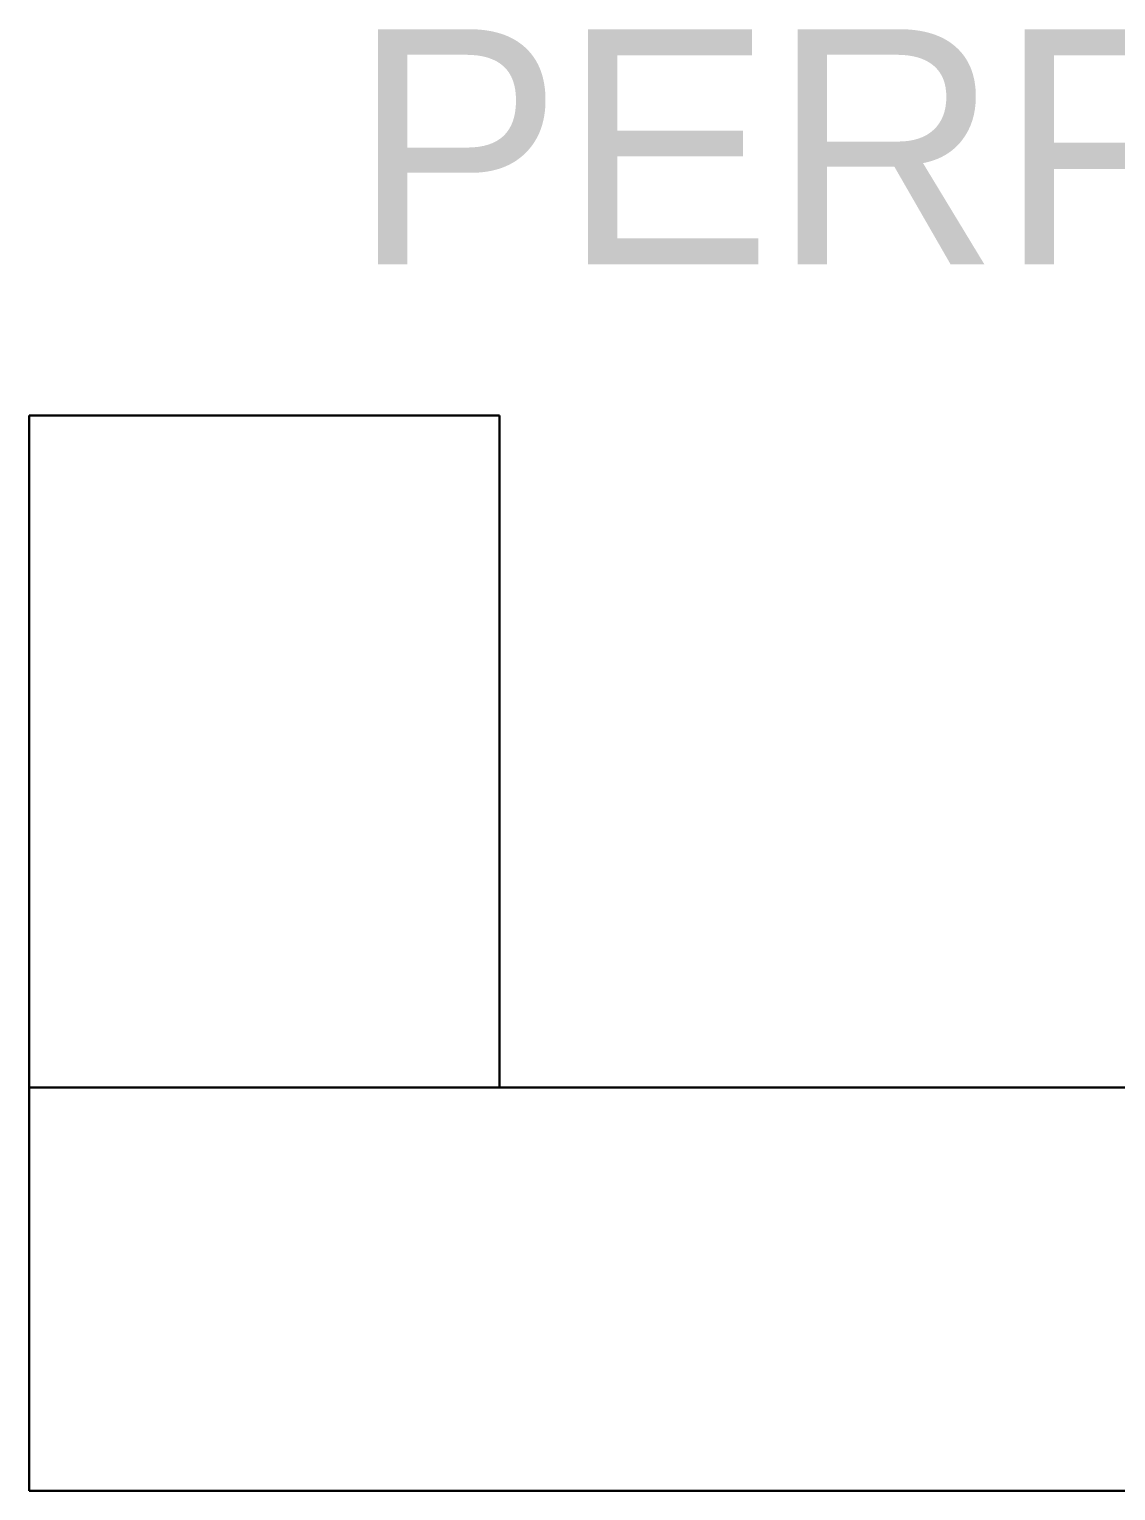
# Model space of a CAD drawing. Extents: x 0 to 297, y 0 to 210.
# Drawn here: x 138.04 to 154.21, y 136.72 to 158.47 of the extents above; entities that cross this region are included whole.
import ezdxf
from ezdxf.enums import TextEntityAlignment as Align

# ---------------------------------------------------------------- set-up
doc = ezdxf.new("R2010")
doc.units = 0
doc.layers.add('TEXTO', color=7, linetype='CONTINUOUS')
doc.layers.add('VISIBLE', color=7, linetype='CONTINUOUS')

msp = doc.modelspace()

# ---------------------------------------------------------------- linework, layer by layer
at = {"layer": 'VISIBLE'}
for p, q in [((138.0442, 152.7206), (145.0442, 152.7206)), ((138.0442, 148.9996), (138.0442, 152.7206)), ((138.0442, 152.7206), (138.0442, 150.4416)), ((145.0442, 152.7206), (138.0442, 152.7206)), ((138.0442, 152.7206), (138.0442, 152.7206)), ((145.0442, 152.7206), (145.0442, 148.9996)), ((145.0442, 150.4416), (145.0442, 152.7206)), ((145.0442, 152.7206), (145.0442, 152.7206)), ((145.0442, 152.7206), (145.0442, 152.7206)), ((145.0442, 152.7206), (145.0442, 152.7206)), ((145.0442, 152.7206), (145.0442, 152.7206)), ((138.0442, 150.4416), (138.0442, 149.6966)), ((145.0442, 149.6966), (145.0442, 150.4416)), ((138.0442, 149.81), (138.0442, 148.6873)), ((138.0442, 149.7866), (138.0442, 149.0507)), ((138.0442, 149.7641), (138.0442, 149.34)), ((138.0442, 149.7422), (138.0442, 149.5502)), ((138.0442, 149.7206), (138.0442, 149.6778)), ((138.0442, 149.7206), (138.0442, 149.6793)), ((138.0442, 149.7191), (138.0442, 149.7206)), ((138.0442, 149.6778), (138.0442, 149.7191)), ((138.0442, 149.6966), (138.0442, 147.7312)), ((138.0442, 149.6793), (138.0442, 149.6778)), ((138.0442, 149.6778), (138.0442, 149.5548)), ((138.0442, 149.6732), (138.0442, 149.6778)), ((138.0442, 149.5502), (138.0442, 149.6732)), ((145.0442, 149.0507), (145.0442, 149.7866)), ((145.0442, 149.34), (145.0442, 149.7641)), ((145.0442, 149.5502), (145.0442, 149.7422)), ((145.0442, 149.6778), (145.0442, 149.7206)), ((145.0442, 149.69), (145.0442, 149.7206)), ((145.0442, 149.7206), (145.0442, 149.7084)), ((145.0442, 149.7084), (145.0442, 149.6778)), ((145.0442, 148.4129), (145.0442, 149.6966)), ((145.0442, 149.6966), (145.0442, 147.7312)), ((145.0442, 149.6778), (145.0442, 149.69)), ((145.0442, 149.5867), (145.0442, 149.6778)), ((145.0442, 149.6778), (145.0442, 149.6413)), ((145.0442, 149.6413), (145.0442, 149.5502)), ((138.0442, 149.5548), (138.0442, 149.5502)), ((138.0442, 149.5502), (138.0442, 149.3475)), ((138.0442, 149.5427), (138.0442, 149.5502)), ((138.0442, 149.34), (138.0442, 149.5427)), ((145.0442, 149.5502), (145.0442, 149.5867)), ((145.0442, 149.4), (145.0442, 149.5502)), ((145.0442, 149.5502), (145.0442, 149.4901)), ((145.0442, 149.4901), (145.0442, 149.34)), ((138.0442, 149.3475), (138.0442, 149.34)), ((138.0442, 149.34), (138.0442, 149.061)), ((138.0442, 149.3296), (138.0442, 149.34)), ((138.0442, 149.0507), (138.0442, 149.3296)), ((145.0442, 149.34), (145.0442, 149.4)), ((145.0442, 149.1334), (145.0442, 149.34)), ((145.0442, 149.34), (145.0442, 149.2573)), ((145.0442, 149.2573), (145.0442, 149.0507)), ((138.0442, 149.061), (138.0442, 149.0507)), ((138.0442, 149.0507), (138.0442, 148.7003)), ((138.0442, 149.0377), (138.0442, 149.0507)), ((138.0442, 148.6873), (138.0442, 149.0377)), ((138.0442, 147.6196), (138.0442, 148.9996)), ((145.0442, 149.0507), (145.0442, 149.1334)), ((145.0442, 148.7912), (145.0442, 149.0507)), ((145.0442, 149.0507), (145.0442, 148.9469)), ((145.0442, 148.9996), (145.0442, 147.6196)), ((145.0442, 148.9469), (145.0442, 148.6873)), ((145.0442, 147.2206), (145.0442, 148.8718)), ((145.0442, 148.6873), (145.0442, 148.7912)), ((145.0442, 147.7644), (145.0442, 148.7745)), ((138.0442, 148.7003), (138.0442, 148.6873)), ((138.0442, 148.6873), (138.0442, 148.2715)), ((138.0442, 148.6719), (138.0442, 148.6873)), ((138.0442, 148.2561), (138.0442, 148.6719)), ((145.0442, 148.2561), (145.0442, 148.7228)), ((145.0442, 148.6873), (145.0442, 148.7186)), ((145.0442, 148.3793), (145.0442, 148.6873)), ((145.0442, 148.6873), (145.0442, 148.5641)), ((145.0442, 148.5641), (145.0442, 148.2561)), ((145.0442, 147.7312), (145.0442, 148.4129)), ((145.0442, 148.2561), (145.0442, 148.3793)), ((138.0442, 148.2715), (138.0442, 148.2561)), ((138.0442, 148.2561), (138.0442, 147.7819)), ((138.0442, 148.2386), (138.0442, 148.2561)), ((138.0442, 147.7644), (138.0442, 148.2386)), ((145.0442, 147.9049), (145.0442, 148.2561)), ((145.0442, 148.2561), (145.0442, 148.1156)), ((145.0442, 148.1156), (145.0442, 147.7644)), ((145.0442, 147.7644), (145.0442, 147.9049)), ((138.0442, 147.7938), (138.0442, 146.0147)), ((138.0442, 147.7819), (138.0442, 147.7644)), ((138.0442, 147.7644), (138.0442, 147.24)), ((138.0442, 147.745), (138.0442, 147.7644)), ((138.0442, 147.2206), (138.0442, 147.745)), ((138.0442, 147.7312), (138.0442, 146.07)), ((138.0442, 147.6984), (138.0442, 146.634)), ((145.0442, 147.376), (145.0442, 147.7644)), ((145.0442, 147.7644), (145.0442, 147.609)), ((145.0442, 146.07), (145.0442, 147.7312)), ((138.0442, 147.6575), (138.0442, 147.2206)), ((138.0442, 146.2555), (138.0442, 147.6196)), ((145.0442, 147.6196), (145.0442, 146.2555)), ((145.0442, 147.609), (145.0442, 147.2206)), ((145.0442, 147.2206), (145.0442, 147.376)), ((138.0442, 147.24), (138.0442, 147.2206)), ((138.0442, 147.2206), (138.0442, 146.6549)), ((138.0442, 147.1996), (138.0442, 147.2206)), ((138.0442, 146.634), (138.0442, 147.1996)), ((145.0442, 146.8016), (145.0442, 147.2206)), ((145.0442, 147.2206), (145.0442, 147.053)), ((145.0442, 147.053), (145.0442, 146.634)), ((138.0442, 146.6549), (138.0442, 146.634)), ((138.0442, 146.634), (138.0442, 146.0368)), ((138.0442, 146.6119), (138.0442, 146.634)), ((138.0442, 146.0147), (138.0442, 146.6119)), ((145.0442, 146.634), (145.0442, 146.8016)), ((145.0442, 146.1916), (145.0442, 146.634)), ((145.0442, 146.634), (145.0442, 146.457)), ((145.0442, 146.457), (145.0442, 146.0147)), ((138.0442, 144.859), (138.0442, 146.2555)), ((145.0442, 146.2555), (145.0442, 144.859)), ((145.0442, 146.0147), (145.0442, 146.1916)), ((138.0442, 146.07), (138.0442, 144.5822)), ((138.0442, 146.0368), (138.0442, 146.0147)), ((138.0442, 146.0147), (138.0442, 145.3961)), ((138.0442, 145.9918), (138.0442, 146.0147)), ((138.0442, 145.3732), (138.0442, 145.9918)), ((145.0442, 144.5822), (145.0442, 146.07)), ((145.0442, 145.5565), (145.0442, 146.0147)), ((145.0442, 146.0147), (145.0442, 145.8314)), ((145.0442, 145.8314), (145.0442, 145.3732)), ((145.0442, 145.3732), (145.0442, 145.5565)), ((138.0442, 145.3961), (138.0442, 145.3732)), ((138.0442, 145.3732), (138.0442, 144.7439)), ((138.0442, 145.3499), (138.0442, 145.3732)), ((138.0442, 144.7206), (138.0442, 145.3499)), ((145.0442, 145.3732), (145.0442, 143.3263)), ((145.0442, 144.907), (145.0442, 145.3732)), ((145.0442, 145.3732), (145.0442, 145.1867)), ((145.0442, 145.1867), (145.0442, 144.7206)), ((138.0442, 143.3712), (138.0442, 144.859)), ((145.0442, 144.7206), (145.0442, 144.907)), ((145.0442, 144.859), (145.0442, 143.3712)), ((138.0442, 144.7439), (138.0442, 144.7206)), ((138.0442, 144.7206), (138.0442, 144.0913)), ((138.0442, 144.6973), (138.0442, 144.7206)), ((138.0442, 144.0679), (138.0442, 144.6973)), ((145.0442, 144.7206), (145.0442, 143.4431)), ((145.0442, 144.2544), (145.0442, 144.7206)), ((145.0442, 144.7206), (145.0442, 144.5341)), ((138.0442, 144.5822), (138.0442, 143.1857)), ((145.0442, 143.1857), (145.0442, 144.5822)), ((145.0442, 144.5341), (145.0442, 144.0679)), ((145.0442, 144.0679), (145.0442, 144.2544)), ((138.0442, 144.0913), (138.0442, 144.0679)), ((138.0442, 144.0679), (138.0442, 143.4494)), ((138.0442, 144.045), (138.0442, 144.0679)), ((138.0442, 143.4265), (138.0442, 144.045)), ((145.0442, 144.0679), (145.0442, 143.4921)), ((145.0442, 143.6098), (145.0442, 144.0679)), ((145.0442, 144.0679), (145.0442, 143.8847)), ((145.0442, 143.8847), (145.0442, 143.4265)), ((145.0442, 143.4265), (145.0442, 143.6098)), ((138.0442, 143.4494), (138.0442, 143.4265)), ((138.0442, 141.6473), (138.0442, 143.4265)), ((138.0442, 143.4265), (138.0442, 142.8293)), ((138.0442, 143.4044), (138.0442, 143.4265)), ((138.0442, 142.8072), (138.0442, 143.4044)), ((138.0442, 142.7206), (138.0442, 143.3712)), ((145.0442, 143.4921), (145.0442, 142.7206)), ((145.0442, 143.4265), (145.0442, 142.7206)), ((145.0442, 142.9841), (145.0442, 143.4265)), ((145.0442, 143.4265), (145.0442, 143.2495)), ((145.0442, 143.3712), (145.0442, 142.7206)), ((138.0442, 143.1857), (138.0442, 142.7206)), ((145.0442, 143.2495), (145.0442, 142.8072)), ((145.0442, 142.7206), (145.0442, 143.1857)), ((145.0442, 142.8072), (145.0442, 142.9841)), ((138.0442, 142.8293), (138.0442, 142.8072)), ((138.0442, 141.7428), (138.0442, 142.8072)), ((138.0442, 142.8072), (138.0442, 142.2415)), ((138.0442, 142.7862), (138.0442, 142.8072)), ((138.0442, 142.2206), (138.0442, 142.7862)), ((145.0442, 142.7206), (138.0442, 142.7206)), ((138.0442, 142.7206), (148.884, 142.7206)), ((138.0442, 142.1821), (138.0442, 142.7206)), ((138.0442, 142.7206), (138.0442, 142.7206)), ((138.0442, 142.7206), (138.0442, 142.7206)), ((138.0442, 142.7206), (138.0442, 142.7206)), ((138.0442, 142.7206), (138.0442, 142.7206)), ((138.0442, 142.7206), (144.8268, 142.7206)), ((138.0442, 142.7206), (145.0442, 142.7206)), ((138.0442, 142.7206), (138.0442, 141.2281)), ((145.869, 142.7206), (138.0442, 142.7206)), ((138.0442, 142.7206), (138.0442, 142.7206)), ((138.0442, 142.7206), (138.0442, 142.7206)), ((146.6556, 142.7206), (138.0442, 142.7206)), ((145.0442, 142.8072), (145.0442, 142.7206)), ((145.0442, 142.8072), (145.0442, 142.7206)), ((145.0442, 142.7206), (145.0442, 142.7206)), ((145.0442, 142.7206), (145.0442, 142.7206)), ((145.0442, 142.7206), (145.0442, 142.7206)), ((145.0442, 142.7206), (145.0442, 142.7206)), ((145.0442, 142.7206), (145.0442, 142.7206)), ((145.0442, 142.7206), (145.0442, 142.7206)), ((145.0442, 142.7206), (145.0442, 142.7206)), ((145.0442, 142.7206), (145.0442, 142.7206)), ((145.0442, 142.7206), (145.0442, 142.7206)), ((145.0442, 142.7206), (145.0442, 142.7206)), ((145.0442, 142.7206), (145.0442, 142.7206)), ((145.0442, 142.7206), (145.0442, 142.7206)), ((145.0442, 142.7206), (145.0442, 142.7206)), ((145.0442, 142.7206), (145.0442, 142.7206)), ((145.0442, 142.7206), (145.0442, 142.7206)), ((145.0442, 142.7206), (145.0442, 142.7206)), ((145.0442, 142.7206), (145.0442, 142.7206)), ((145.0442, 142.7206), (145.0442, 142.7206)), ((145.0442, 142.7206), (145.0442, 142.7206)), ((145.0442, 142.7206), (145.0442, 142.7206)), ((145.0442, 142.7206), (145.0442, 142.7206)), ((145.0442, 142.7206), (145.0442, 142.7206)), ((145.0442, 142.7206), (147.6765, 142.7206)), ((147.0766, 142.7206), (145.0442, 142.7206)), ((146.4823, 142.7206), (145.869, 142.7206)), ((147.7043, 142.7206), (146.4823, 142.7206)), ((147.6361, 142.7206), (147.0766, 142.7206)), ((148.9118, 142.7206), (147.6361, 142.7206)), ((147.6765, 142.7206), (148.048, 142.7206)), ((148.3309, 142.7206), (147.7043, 142.7206)), ((148.048, 142.7206), (148.4573, 142.7206)), ((149.4567, 142.7206), (148.048, 142.7206)), ((148.1613, 142.7206), (148.3817, 142.7206)), ((149.0996, 142.7206), (148.2316, 142.7206)), ((148.8624, 142.7206), (148.245, 142.7206)), ((148.7592, 142.7206), (148.245, 142.7206)), ((148.6626, 142.7206), (148.2578, 142.7206)), ((148.6626, 142.7206), (148.2578, 142.7206)), ((148.5035, 142.7206), (148.2702, 142.7206)), ((148.5035, 142.7206), (148.2702, 142.7206)), ((148.3879, 142.7206), (148.2823, 142.7206)), ((148.3879, 142.7206), (148.2823, 142.7206)), ((148.3177, 142.7206), (148.2942, 142.7206)), ((148.296, 142.7206), (148.2942, 142.7206)), ((148.2942, 142.7206), (148.3159, 142.7206)), ((148.3177, 142.7206), (148.2942, 142.7206)), ((148.296, 142.7206), (148.2942, 142.7206)), ((148.2942, 142.7206), (148.3159, 142.7206)), ((148.3177, 142.7206), (148.296, 142.7206)), ((148.3048, 142.7206), (148.296, 142.7206)), ((148.3177, 142.7206), (148.3048, 142.7206)), ((148.3159, 142.7206), (148.3177, 142.7206)), ((148.3159, 142.7206), (148.3177, 142.7206)), ((148.3177, 142.7206), (148.5121, 142.7206)), ((148.3231, 142.7206), (148.3177, 142.7206)), ((148.3177, 142.7206), (148.3825, 142.7206)), ((148.3231, 142.7206), (148.3177, 142.7206)), ((148.3177, 142.7206), (148.3825, 142.7206)), ((148.3879, 142.7206), (148.3231, 142.7206)), ((148.3879, 142.7206), (148.3231, 142.7206)), ((149.6655, 142.7206), (148.3309, 142.7206)), ((148.3825, 142.7206), (148.3879, 142.7206)), ((148.3825, 142.7206), (148.3879, 142.7206)), ((148.3879, 142.7206), (148.5998, 142.7206)), ((148.3968, 142.7206), (148.3879, 142.7206)), ((148.3879, 142.7206), (148.4946, 142.7206)), ((148.3879, 142.7206), (148.4511, 142.7206)), ((148.3968, 142.7206), (148.3879, 142.7206)), ((148.3879, 142.7206), (148.4946, 142.7206)), ((148.5035, 142.7206), (148.3968, 142.7206)), ((148.4511, 142.7206), (148.3968, 142.7206)), ((148.5035, 142.7206), (148.4511, 142.7206)), ((148.4573, 142.7206), (149.4567, 142.7206)), ((148.4946, 142.7206), (148.5035, 142.7206)), ((148.4946, 142.7206), (148.5035, 142.7206)), ((148.5035, 142.7206), (148.6435, 142.7206)), ((148.5157, 142.7206), (148.5035, 142.7206)), ((148.5035, 142.7206), (148.6503, 142.7206)), ((148.5157, 142.7206), (148.5035, 142.7206)), ((148.5035, 142.7206), (148.6503, 142.7206)), ((148.6626, 142.7206), (148.5157, 142.7206)), ((148.6626, 142.7206), (148.5157, 142.7206)), ((149.3701, 142.7206), (148.615, 142.7206)), ((148.6503, 142.7206), (148.6626, 142.7206)), ((148.6503, 142.7206), (148.6626, 142.7206)), ((148.678, 142.7206), (148.6626, 142.7206)), ((148.6626, 142.7206), (148.8471, 142.7206)), ((148.678, 142.7206), (148.6626, 142.7206)), ((148.6626, 142.7206), (148.8471, 142.7206)), ((148.8624, 142.7206), (148.678, 142.7206)), ((148.8624, 142.7206), (148.678, 142.7206)), ((149.0996, 142.7206), (148.7269, 142.7206)), ((148.8624, 142.7206), (148.7592, 142.7206)), ((148.8471, 142.7206), (148.8624, 142.7206)), ((148.8471, 142.7206), (148.8624, 142.7206)), ((148.8807, 142.7206), (148.8624, 142.7206)), ((148.8624, 142.7206), (149.0814, 142.7206)), ((148.8807, 142.7206), (148.8624, 142.7206)), ((148.8624, 142.7206), (149.0814, 142.7206)), ((149.0996, 142.7206), (148.8807, 142.7206)), ((149.0996, 142.7206), (148.8807, 142.7206)), ((148.884, 142.7206), (150.0365, 142.7206)), ((150.1207, 142.7206), (148.9118, 142.7206)), ((149.9638, 142.7206), (148.9488, 142.7206)), ((149.0814, 142.7206), (149.0996, 142.7206)), ((149.0814, 142.7206), (149.0996, 142.7206)), ((149.1204, 142.7206), (149.0996, 142.7206)), ((149.0996, 142.7206), (149.3493, 142.7206)), ((149.1204, 142.7206), (149.0996, 142.7206)), ((149.0996, 142.7206), (149.3493, 142.7206)), ((149.3701, 142.7206), (149.1204, 142.7206)), ((149.3701, 142.7206), (149.1204, 142.7206)), ((149.6692, 142.7206), (149.1375, 142.7206)), ((149.3701, 142.7206), (149.1929, 142.7206)), ((149.3493, 142.7206), (149.3701, 142.7206)), ((149.3493, 142.7206), (149.3701, 142.7206)), ((149.3701, 142.7206), (150.3137, 142.7206)), ((149.3931, 142.7206), (149.3701, 142.7206)), ((149.3701, 142.7206), (149.6461, 142.7206)), ((149.3931, 142.7206), (149.3701, 142.7206)), ((149.3701, 142.7206), (149.6461, 142.7206)), ((149.6692, 142.7206), (149.3931, 142.7206)), ((149.6692, 142.7206), (149.3931, 142.7206)), ((149.4567, 142.7206), (149.5117, 142.7206)), ((149.5117, 142.7206), (150.7433, 142.7206)), ((149.6461, 142.7206), (149.6692, 142.7206)), ((149.6461, 142.7206), (149.6692, 142.7206)), ((150.887, 142.7206), (149.6655, 142.7206)), ((149.6692, 142.7206), (150.3061, 142.7206)), ((149.694, 142.7206), (149.6692, 142.7206)), ((149.6692, 142.7206), (149.967, 142.7206)), ((149.6692, 142.7206), (150.9232, 142.7206)), ((149.694, 142.7206), (149.6692, 142.7206)), ((149.6692, 142.7206), (149.967, 142.7206)), ((149.9918, 142.7206), (149.694, 142.7206)), ((149.9918, 142.7206), (149.694, 142.7206)), ((151.0442, 142.7206), (149.9538, 142.7206)), ((150.6852, 142.7206), (149.9601, 142.7206)), ((150.3324, 142.7206), (149.9635, 142.7206)), ((149.9918, 142.7206), (149.9638, 142.7206)), ((149.967, 142.7206), (149.9918, 142.7206)), ((149.967, 142.7206), (149.9918, 142.7206)), ((149.9918, 142.7206), (150.3028, 142.7206)), ((150.018, 142.7206), (149.9918, 142.7206)), ((149.9918, 142.7206), (150.3062, 142.7206)), ((149.9918, 142.7206), (151.3449, 142.7206)), ((150.018, 142.7206), (149.9918, 142.7206)), ((149.9918, 142.7206), (150.3062, 142.7206)), ((150.3324, 142.7206), (150.018, 142.7206)), ((150.3324, 142.7206), (150.018, 142.7206)), ((150.0365, 142.7206), (150.7193, 142.7206)), ((150.1469, 142.7206), (150.1207, 142.7206)), ((151.345, 142.7206), (150.1469, 142.7206)), ((150.3062, 142.7206), (150.3324, 142.7206)), ((150.3062, 142.7206), (150.3324, 142.7206)), ((150.3595, 142.7206), (150.3324, 142.7206)), ((150.3324, 142.7206), (150.6581, 142.7206)), ((150.3595, 142.7206), (150.3324, 142.7206)), ((150.3324, 142.7206), (150.6581, 142.7206)), ((150.6852, 142.7206), (150.3595, 142.7206)), ((150.6852, 142.7206), (150.3595, 142.7206)), ((150.6581, 142.7206), (150.6852, 142.7206)), ((150.6581, 142.7206), (150.6852, 142.7206)), ((150.7128, 142.7206), (150.6852, 142.7206)), ((150.6852, 142.7206), (151.0165, 142.7206)), ((150.7128, 142.7206), (150.6852, 142.7206)), ((150.6852, 142.7206), (151.0165, 142.7206)), ((151.0442, 142.7206), (150.7128, 142.7206)), ((151.0442, 142.7206), (150.7128, 142.7206)), ((150.7193, 142.7206), (151.2013, 142.7206)), ((150.7433, 142.7206), (151.9414, 142.7206)), ((152.0965, 142.7206), (150.7434, 142.7206)), ((151.369, 142.7206), (150.887, 142.7206)), ((151.0165, 142.7206), (151.0442, 142.7206)), ((151.0165, 142.7206), (151.0442, 142.7206)), ((151.0718, 142.7206), (151.0442, 142.7206)), ((151.0442, 142.7206), (151.3755, 142.7206)), ((151.0442, 142.7206), (152.1345, 142.7206)), ((151.0718, 142.7206), (151.0442, 142.7206)), ((151.0442, 142.7206), (151.3755, 142.7206)), ((151.4031, 142.7206), (151.0718, 142.7206)), ((151.4031, 142.7206), (151.0718, 142.7206)), ((152.4192, 142.7206), (151.1651, 142.7206)), ((151.2013, 142.7206), (152.4228, 142.7206)), ((152.5766, 142.7206), (151.345, 142.7206)), ((152.0518, 142.7206), (151.369, 142.7206)), ((151.3755, 142.7206), (151.4031, 142.7206)), ((151.3755, 142.7206), (151.4031, 142.7206)), ((151.4302, 142.7206), (151.4031, 142.7206)), ((151.4031, 142.7206), (151.7288, 142.7206)), ((151.4031, 142.7206), (152.1282, 142.7206)), ((151.4302, 142.7206), (151.4031, 142.7206)), ((151.4031, 142.7206), (151.7288, 142.7206)), ((151.7559, 142.7206), (151.4302, 142.7206)), ((151.7559, 142.7206), (151.4302, 142.7206)), ((151.7288, 142.7206), (151.7559, 142.7206)), ((151.7288, 142.7206), (151.7559, 142.7206)), ((151.7821, 142.7206), (151.7559, 142.7206)), ((151.7559, 142.7206), (152.0703, 142.7206)), ((151.7559, 142.7206), (152.1248, 142.7206)), ((151.7821, 142.7206), (151.7559, 142.7206)), ((151.7559, 142.7206), (151.7855, 142.7206)), ((152.7182, 142.7206), (151.7746, 142.7206)), ((152.0965, 142.7206), (151.7821, 142.7206)), ((152.0965, 142.7206), (151.7821, 142.7206)), ((152.4192, 142.7206), (151.7823, 142.7206)), ((152.0965, 142.7206), (151.7855, 142.7206)), ((151.7855, 142.7206), (152.0703, 142.7206)), ((151.9414, 142.7206), (151.9676, 142.7206)), ((151.9676, 142.7206), (153.1765, 142.7206)), ((153.2043, 142.7206), (152.0518, 142.7206)), ((152.0703, 142.7206), (152.0965, 142.7206)), ((152.0703, 142.7206), (152.0965, 142.7206)), ((152.1214, 142.7206), (152.0965, 142.7206)), ((152.0965, 142.7206), (152.3943, 142.7206)), ((152.0965, 142.7206), (152.1246, 142.7206)), ((152.1214, 142.7206), (152.0965, 142.7206)), ((152.0965, 142.7206), (152.3943, 142.7206)), ((152.4192, 142.7206), (152.1214, 142.7206)), ((152.1246, 142.7206), (152.1214, 142.7206)), ((152.4192, 142.7206), (152.1246, 142.7206)), ((152.3943, 142.7206), (152.4192, 142.7206)), ((152.3943, 142.7206), (152.4192, 142.7206)), ((152.4422, 142.7206), (152.4192, 142.7206)), ((152.4192, 142.7206), (152.6952, 142.7206)), ((152.4422, 142.7206), (152.4192, 142.7206)), ((152.4192, 142.7206), (152.6952, 142.7206)), ((152.4228, 142.7206), (153.7574, 142.7206)), ((152.7182, 142.7206), (152.4422, 142.7206)), ((152.7182, 142.7206), (152.4422, 142.7206)), ((152.6316, 142.7206), (152.5766, 142.7206)), ((153.631, 142.7206), (152.6316, 142.7206)), ((152.6316, 142.7206), (154.0403, 142.7206)), ((152.6952, 142.7206), (152.7182, 142.7206)), ((152.6952, 142.7206), (152.7182, 142.7206)), ((152.7182, 142.7206), (153.6823, 142.7206)), ((152.7391, 142.7206), (152.7182, 142.7206)), ((152.7182, 142.7206), (152.9679, 142.7206)), ((152.7391, 142.7206), (152.7182, 142.7206)), ((152.7182, 142.7206), (152.9679, 142.7206)), ((152.9887, 142.7206), (152.7391, 142.7206)), ((152.9887, 142.7206), (152.7391, 142.7206)), ((152.9887, 142.7206), (152.8954, 142.7206)), ((153.2259, 142.7206), (152.917, 142.7206)), ((152.9679, 142.7206), (152.9887, 142.7206)), ((152.9679, 142.7206), (152.9887, 142.7206)), ((152.9887, 142.7206), (153.5222, 142.7206)), ((153.0069, 142.7206), (152.9887, 142.7206)), ((152.9887, 142.7206), (153.2076, 142.7206)), ((153.0069, 142.7206), (152.9887, 142.7206)), ((152.9887, 142.7206), (153.2076, 142.7206)), ((153.4257, 142.7206), (152.9905, 142.7206)), ((153.2259, 142.7206), (153.0069, 142.7206)), ((153.2259, 142.7206), (153.0069, 142.7206)), ((153.5848, 142.7206), (153.1045, 142.7206)), ((153.1765, 142.7206), (154.4118, 142.7206)), ((154.384, 142.7206), (153.2043, 142.7206)), ((153.2076, 142.7206), (153.2259, 142.7206)), ((153.2076, 142.7206), (153.2259, 142.7206)), ((153.2259, 142.7206), (153.4516, 142.7206)), ((153.2413, 142.7206), (153.2259, 142.7206)), ((153.2259, 142.7206), (153.4104, 142.7206)), ((153.2413, 142.7206), (153.2259, 142.7206)), ((153.2259, 142.7206), (153.4104, 142.7206)), ((153.4257, 142.7206), (153.2413, 142.7206)), ((153.4257, 142.7206), (153.2413, 142.7206)), ((153.4257, 142.7206), (153.3291, 142.7206)), ((153.5848, 142.7206), (153.3544, 142.7206)), ((153.4104, 142.7206), (153.4257, 142.7206)), ((153.4104, 142.7206), (153.4257, 142.7206)), ((153.4257, 142.7206), (153.4448, 142.7206)), ((153.438, 142.7206), (153.4257, 142.7206)), ((153.4257, 142.7206), (153.5726, 142.7206)), ((153.438, 142.7206), (153.4257, 142.7206)), ((153.4257, 142.7206), (153.5726, 142.7206)), ((153.7005, 142.7206), (153.4262, 142.7206)), ((153.5848, 142.7206), (153.438, 142.7206)), ((153.5848, 142.7206), (153.438, 142.7206)), ((153.4448, 142.7206), (153.8986, 142.7206)), ((153.7706, 142.7206), (153.5398, 142.7206)), ((153.5726, 142.7206), (153.5848, 142.7206)), ((153.5726, 142.7206), (153.5848, 142.7206)), ((153.5848, 142.7206), (153.8625, 142.7206)), ((153.5937, 142.7206), (153.5848, 142.7206)), ((153.5848, 142.7206), (153.6916, 142.7206)), ((153.5937, 142.7206), (153.5848, 142.7206)), ((153.5848, 142.7206), (153.6916, 142.7206)), ((153.7005, 142.7206), (153.5937, 142.7206)), ((153.7005, 142.7206), (153.5937, 142.7206)), ((154.0403, 142.7206), (153.631, 142.7206)), ((153.7005, 142.7206), (153.6372, 142.7206)), ((153.6916, 142.7206), (153.7005, 142.7206)), ((153.6916, 142.7206), (153.7005, 142.7206)), ((153.7005, 142.7206), (153.8289, 142.7206)), ((153.7059, 142.7206), (153.7005, 142.7206)), ((153.7005, 142.7206), (153.7652, 142.7206)), ((153.7059, 142.7206), (153.7005, 142.7206)), ((153.7005, 142.7206), (153.7652, 142.7206)), ((153.7706, 142.7206), (153.7059, 142.7206)), ((153.7706, 142.7206), (153.7059, 142.7206)), ((153.7574, 142.7206), (155.2871, 142.7206)), ((153.7652, 142.7206), (153.7706, 142.7206)), ((153.7652, 142.7206), (153.7706, 142.7206)), ((153.7706, 142.7206), (153.7995, 142.7206)), ((153.7724, 142.7206), (153.7706, 142.7206)), ((153.7706, 142.7206), (153.7923, 142.7206)), ((153.7724, 142.7206), (153.7706, 142.7206)), ((153.7706, 142.7206), (153.7923, 142.7206)), ((153.7942, 142.7206), (153.7724, 142.7206)), ((153.7942, 142.7206), (153.7724, 142.7206)), ((153.7942, 142.7206), (153.7835, 142.7206)), ((153.7923, 142.7206), (153.7942, 142.7206)), ((153.7923, 142.7206), (153.7942, 142.7206)), ((155.0117, 142.7206), (154.0403, 142.7206)), ((138.0442, 142.2415), (138.0442, 142.2206)), ((138.0442, 141.7837), (138.0442, 142.2206)), ((138.0442, 142.2206), (138.0442, 141.6962)), ((138.0442, 142.2012), (138.0442, 142.2206)), ((138.0442, 141.6768), (138.0442, 142.2012)), ((138.0442, 138.9412), (138.0442, 142.1821)), ((138.0442, 141.6962), (138.0442, 141.6768)), ((138.0442, 141.6768), (138.0442, 141.2026)), ((138.0442, 141.6592), (138.0442, 141.6768)), ((138.0442, 141.185), (138.0442, 141.6592)), ((138.0442, 141.2281), (138.0442, 138.2131)), ((138.0442, 141.2026), (138.0442, 141.185)), ((138.0442, 141.185), (138.0442, 140.7692)), ((138.0442, 141.1696), (138.0442, 141.185)), ((138.0442, 140.7538), (138.0442, 141.1696)), ((138.0442, 140.7692), (138.0442, 140.7538)), ((138.0442, 140.7538), (138.0442, 140.4034)), ((138.0442, 140.7408), (138.0442, 140.7538)), ((138.0442, 140.3905), (138.0442, 140.7408)), ((138.0442, 140.4034), (138.0442, 140.3905)), ((138.0442, 140.3905), (138.0442, 140.1115)), ((138.0442, 140.3801), (138.0442, 140.3905)), ((138.0442, 140.1012), (138.0442, 140.3801)), ((138.0442, 140.1115), (138.0442, 140.1012)), ((138.0442, 140.1012), (138.0442, 139.8985)), ((138.0442, 140.0937), (138.0442, 140.1012)), ((138.0442, 139.8909), (138.0442, 140.0937)), ((138.0442, 139.8985), (138.0442, 139.8909)), ((138.0442, 139.8909), (138.0442, 139.7679)), ((138.0442, 139.8864), (138.0442, 139.8909)), ((138.0442, 139.7634), (138.0442, 139.8864)), ((138.0442, 139.7679), (138.0442, 139.7634)), ((138.0442, 139.7634), (138.0442, 139.7221)), ((138.0442, 139.7618), (138.0442, 139.7634)), ((138.0442, 139.7206), (138.0442, 139.7618)), ((138.0442, 139.7221), (138.0442, 139.7206)), ((138.0442, 136.7206), (138.0442, 138.9412)), ((138.0442, 138.2131), (138.0442, 136.7206)), ((148.884, 136.7206), (138.0442, 136.7206)), ((138.0442, 136.7206), (138.0442, 136.7206)), ((138.0442, 136.7206), (138.0442, 136.7206)), ((138.0442, 136.7206), (138.0442, 136.7206)), ((138.0442, 136.7206), (138.0442, 136.7206)), ((138.0442, 136.7206), (138.0442, 136.7206)), ((138.0442, 136.7206), (145.869, 136.7206)), ((138.0442, 136.7206), (138.0442, 136.7206)), ((138.0442, 136.7206), (138.0442, 136.7206)), ((138.0442, 136.7206), (138.0442, 136.7206)), ((138.0442, 136.7206), (138.0442, 136.7206)), ((138.0442, 136.7206), (138.0442, 136.7206)), ((138.0442, 136.7206), (138.0442, 136.7206)), ((138.0442, 136.7206), (138.0442, 136.7206)), ((138.0442, 136.7206), (138.0442, 136.7206)), ((138.0442, 136.7206), (138.0442, 136.7206)), ((138.0442, 136.7206), (138.0442, 136.7206)), ((138.0442, 136.7206), (138.0442, 136.7206)), ((138.0442, 136.7206), (138.0442, 136.7206)), ((138.0442, 136.7206), (138.0442, 136.7206)), ((138.0442, 136.7206), (138.0442, 136.7206)), ((138.0442, 136.7206), (138.0442, 136.7206)), ((138.0442, 136.7206), (138.0442, 136.7206)), ((138.0442, 136.7206), (138.0442, 136.7206)), ((145.869, 136.7206), (146.4823, 136.7206)), ((146.4823, 136.7206), (147.7043, 136.7206)), ((147.7043, 136.7206), (148.3309, 136.7206)), ((148.2316, 136.7206), (149.0996, 136.7206)), ((148.2316, 136.7206), (149.0996, 136.7206)), ((148.245, 136.7206), (148.8624, 136.7206)), ((148.245, 136.7206), (148.8624, 136.7206)), ((148.3048, 136.7206), (148.2519, 136.7206)), ((148.2578, 136.7206), (148.6626, 136.7206)), ((148.2702, 136.7206), (148.5035, 136.7206)), ((148.2823, 136.7206), (148.3745, 136.7206)), ((148.2942, 136.7206), (148.317, 136.7206)), ((148.2942, 136.7206), (148.3177, 136.7206)), ((148.3177, 136.7206), (148.2942, 136.7206)), ((148.2942, 136.7206), (148.3177, 136.7206)), ((148.2942, 136.7206), (148.3048, 136.7206)), ((148.3023, 136.7206), (148.6626, 136.7206)), ((148.3048, 136.7206), (148.3177, 136.7206)), ((148.3155, 136.7206), (148.3879, 136.7206)), ((148.317, 136.7206), (148.3177, 136.7206)), ((148.3177, 136.7206), (148.3879, 136.7206)), ((148.3879, 136.7206), (148.3177, 136.7206)), ((148.3177, 136.7206), (148.3879, 136.7206)), ((148.3879, 136.7206), (148.3177, 136.7206)), ((148.3309, 136.7206), (149.6655, 136.7206)), ((148.365, 136.7206), (148.5035, 136.7206)), ((148.3745, 136.7206), (148.3879, 136.7206)), ((148.3879, 136.7206), (148.5035, 136.7206)), ((148.5035, 136.7206), (148.3879, 136.7206)), ((148.4511, 136.7206), (148.3879, 136.7206)), ((148.5035, 136.7206), (148.3879, 136.7206)), ((148.4511, 136.7206), (148.5035, 136.7206)), ((148.5035, 136.7206), (148.6626, 136.7206)), ((148.6626, 136.7206), (148.5035, 136.7206)), ((148.5035, 136.7206), (148.6626, 136.7206)), ((148.6626, 136.7206), (148.5035, 136.7206)), ((148.6626, 136.7206), (148.8624, 136.7206)), ((148.8624, 136.7206), (148.6626, 136.7206)), ((148.6626, 136.7206), (148.8624, 136.7206)), ((148.8624, 136.7206), (148.6626, 136.7206)), ((149.7527, 136.7206), (148.8624, 136.7206)), ((148.8624, 136.7206), (149.0996, 136.7206)), ((149.0996, 136.7206), (148.8624, 136.7206)), ((148.8624, 136.7206), (149.0996, 136.7206)), ((149.0996, 136.7206), (148.8624, 136.7206)), ((150.0365, 136.7206), (148.884, 136.7206)), ((149.9489, 136.7206), (149.0996, 136.7206)), ((149.0996, 136.7206), (149.3701, 136.7206)), ((149.3701, 136.7206), (149.0996, 136.7206)), ((149.0996, 136.7206), (149.3701, 136.7206)), ((149.3701, 136.7206), (149.0996, 136.7206)), ((150.1297, 136.7206), (149.3701, 136.7206)), ((149.3701, 136.7206), (149.6692, 136.7206)), ((149.6692, 136.7206), (149.3701, 136.7206)), ((149.3701, 136.7206), (149.6692, 136.7206)), ((149.6692, 136.7206), (149.3701, 136.7206)), ((149.6655, 136.7206), (150.887, 136.7206)), ((150.2932, 136.7206), (149.6692, 136.7206)), ((149.6692, 136.7206), (149.9918, 136.7206)), ((149.9918, 136.7206), (149.6692, 136.7206)), ((150.9232, 136.7206), (149.6692, 136.7206)), ((149.6692, 136.7206), (149.9918, 136.7206)), ((149.9918, 136.7206), (149.6692, 136.7206)), ((149.9538, 136.7206), (151.0442, 136.7206)), ((149.9635, 136.7206), (150.3256, 136.7206)), ((149.9638, 136.7206), (149.9918, 136.7206)), ((150.3028, 136.7206), (149.9918, 136.7206)), ((149.9918, 136.7206), (150.3324, 136.7206)), ((150.3324, 136.7206), (149.9918, 136.7206)), ((151.3449, 136.7206), (149.9918, 136.7206)), ((149.9918, 136.7206), (150.3324, 136.7206)), ((150.3324, 136.7206), (149.9918, 136.7206)), ((150.7193, 136.7206), (150.0365, 136.7206)), ((150.4296, 136.7206), (150.3028, 136.7206)), ((150.3208, 136.7206), (150.6852, 136.7206)), ((150.3256, 136.7206), (150.3324, 136.7206)), ((150.4983, 136.7206), (150.3324, 136.7206)), ((150.3324, 136.7206), (150.6852, 136.7206)), ((150.6852, 136.7206), (150.3324, 136.7206)), ((150.3324, 136.7206), (150.6852, 136.7206)), ((150.6852, 136.7206), (150.3324, 136.7206)), ((150.6852, 136.7206), (151.0442, 136.7206)), ((151.0442, 136.7206), (150.6852, 136.7206)), ((150.6852, 136.7206), (151.0442, 136.7206)), ((151.0442, 136.7206), (150.6852, 136.7206)), ((151.2013, 136.7206), (150.7193, 136.7206)), ((150.887, 136.7206), (151.369, 136.7206)), ((151.9702, 136.7206), (151.0442, 136.7206)), ((151.0442, 136.7206), (151.4031, 136.7206)), ((151.4031, 136.7206), (151.0442, 136.7206)), ((152.1345, 136.7206), (151.0442, 136.7206)), ((151.0442, 136.7206), (151.4031, 136.7206)), ((151.4031, 136.7206), (151.0442, 136.7206)), ((152.4228, 136.7206), (151.2013, 136.7206)), ((151.369, 136.7206), (152.0518, 136.7206)), ((151.59, 136.7206), (151.4031, 136.7206)), ((151.4031, 136.7206), (151.7559, 136.7206)), ((151.7559, 136.7206), (151.4031, 136.7206)), ((152.1282, 136.7206), (151.4031, 136.7206)), ((151.4031, 136.7206), (151.7559, 136.7206)), ((151.7559, 136.7206), (151.4031, 136.7206)), ((151.7559, 136.7206), (152.0965, 136.7206)), ((152.0965, 136.7206), (151.7559, 136.7206)), ((152.1248, 136.7206), (151.7559, 136.7206)), ((151.7559, 136.7206), (152.0965, 136.7206)), ((151.7855, 136.7206), (151.7559, 136.7206)), ((151.7627, 136.7206), (152.0965, 136.7206)), ((151.7746, 136.7206), (152.7182, 136.7206)), ((151.7823, 136.7206), (152.4192, 136.7206)), ((151.7855, 136.7206), (152.0965, 136.7206)), ((151.8667, 136.7206), (152.4192, 136.7206)), ((152.0115, 136.7206), (152.7182, 136.7206)), ((152.0518, 136.7206), (153.2043, 136.7206)), ((152.0965, 136.7206), (152.4192, 136.7206)), ((152.4192, 136.7206), (152.0965, 136.7206)), ((152.1246, 136.7206), (152.0965, 136.7206)), ((152.4192, 136.7206), (152.0965, 136.7206)), ((152.1246, 136.7206), (152.4192, 136.7206)), ((152.1797, 136.7206), (152.9887, 136.7206)), ((152.3665, 136.7206), (153.2259, 136.7206)), ((152.4192, 136.7206), (152.7182, 136.7206)), ((152.7182, 136.7206), (152.4192, 136.7206)), ((152.4192, 136.7206), (152.7182, 136.7206)), ((152.7182, 136.7206), (152.4192, 136.7206)), ((153.7574, 136.7206), (152.4228, 136.7206)), ((152.7182, 136.7206), (152.9887, 136.7206)), ((152.9887, 136.7206), (152.7182, 136.7206)), ((152.7182, 136.7206), (152.9887, 136.7206)), ((152.9887, 136.7206), (152.7182, 136.7206)), ((152.9887, 136.7206), (153.2259, 136.7206)), ((153.2259, 136.7206), (152.9887, 136.7206)), ((152.9887, 136.7206), (153.2259, 136.7206)), ((153.2259, 136.7206), (152.9887, 136.7206)), ((153.2043, 136.7206), (154.384, 136.7206)), ((153.9371, 136.7206), (153.2259, 136.7206)), ((153.2259, 136.7206), (153.4257, 136.7206)), ((153.4257, 136.7206), (153.2259, 136.7206)), ((153.2259, 136.7206), (153.4257, 136.7206)), ((153.4257, 136.7206), (153.2259, 136.7206)), ((153.8986, 136.7206), (153.4257, 136.7206)), ((153.4257, 136.7206), (153.5848, 136.7206)), ((153.5848, 136.7206), (153.4257, 136.7206)), ((153.4257, 136.7206), (153.5848, 136.7206)), ((153.5848, 136.7206), (153.4257, 136.7206)), ((153.8625, 136.7206), (153.5848, 136.7206)), ((153.5848, 136.7206), (153.7005, 136.7206)), ((153.7005, 136.7206), (153.5848, 136.7206)), ((153.5848, 136.7206), (153.7005, 136.7206)), ((153.7005, 136.7206), (153.5848, 136.7206)), ((153.6372, 136.7206), (153.7005, 136.7206)), ((153.8289, 136.7206), (153.7005, 136.7206)), ((153.7005, 136.7206), (153.7706, 136.7206)), ((153.7706, 136.7206), (153.7005, 136.7206)), ((153.9702, 136.7206), (153.7005, 136.7206)), ((153.7005, 136.7206), (153.7706, 136.7206)), ((153.7706, 136.7206), (153.7005, 136.7206)), ((153.7138, 136.7206), (153.7706, 136.7206)), ((153.7519, 136.7206), (153.7942, 136.7206)), ((155.2871, 136.7206), (153.7574, 136.7206)), ((153.7995, 136.7206), (153.7706, 136.7206)), ((153.7706, 136.7206), (153.7942, 136.7206)), ((153.7942, 136.7206), (153.7706, 136.7206)), ((153.8364, 136.7206), (153.7706, 136.7206)), ((153.7706, 136.7206), (153.7942, 136.7206)), ((153.7942, 136.7206), (153.7706, 136.7206)), ((153.7713, 136.7206), (153.7835, 136.7206)), ((153.7835, 136.7206), (153.7942, 136.7206))]:
    msp.add_line(p, q, dxfattribs=at)

# ---------------------------------------------------------------- texts
at = {"layer": 'TEXTO'}
msp.add_text('PERFIL', height=3.5, dxfattribs=at).set_placement((151.0442, 156.7206), align=Align.MIDDLE_CENTER)

doc.saveas('drawing.dxf')
